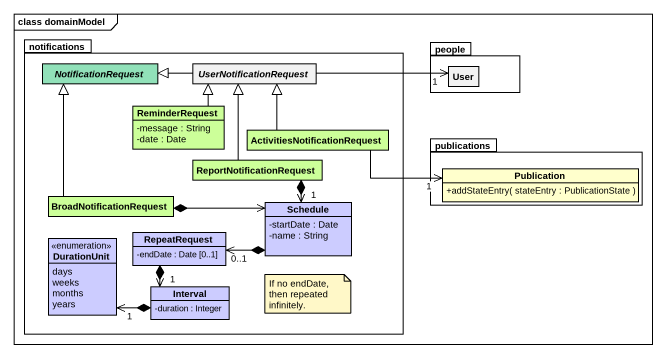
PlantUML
@startuml
mainframe class domainModel
hide circle
hide empty members
skinparam classAttributeIconSize 0
package notifications #FFFFFF {
  abstract class NotificationRequest #91E1B9
  abstract class UserNotificationRequest
  class ReminderRequest #CCFF99 {
    -message : String
    -date : Date
  }
  class "ActivitiesNotificationRequest" as ActivitiesNotificationReques #CCFF99
  class ReportNotificationRequest #CCFF99
  class BroadNotificationRequest #CCFF99
  class Schedule #CCCCFF {
    -startDate : Date
    -name : String
  }
  enum DurationUnit #CCCCFF {
    days
    weeks
    months
    years
  }
  class RepeatRequest #CCCCFF {
    -endDate : Date [0..1]
  }
  class Interval #CCCCFF {
    -duration : Integer
  }
}
package people {
  class User
}
package publications {
  class Publication #FFFFCC {
    +addStateEntry( stateEntry : PublicationState )
  }
}
UserNotificationRequest -left-|> NotificationRequest
UserNotificationRequest -right-> "1" User
ReminderRequest -up-|> UserNotificationRequest
ActivitiesNotificationReques -up-|> UserNotificationRequest
ActivitiesNotificationReques -right-> "1" Publication
ReportNotificationRequest -up-|> UserNotificationRequest
ReportNotificationRequest *--> "1" Schedule
BroadNotificationRequest -up-|> NotificationRequest
BroadNotificationRequest *-right-> Schedule
Schedule *-left-> "0..1" RepeatRequest
RepeatRequest *--> "1" Interval
Interval *-left-> "1" DurationUnit
note as N1
  If no endDate, then repeated infinitely.
end note
@enduml
